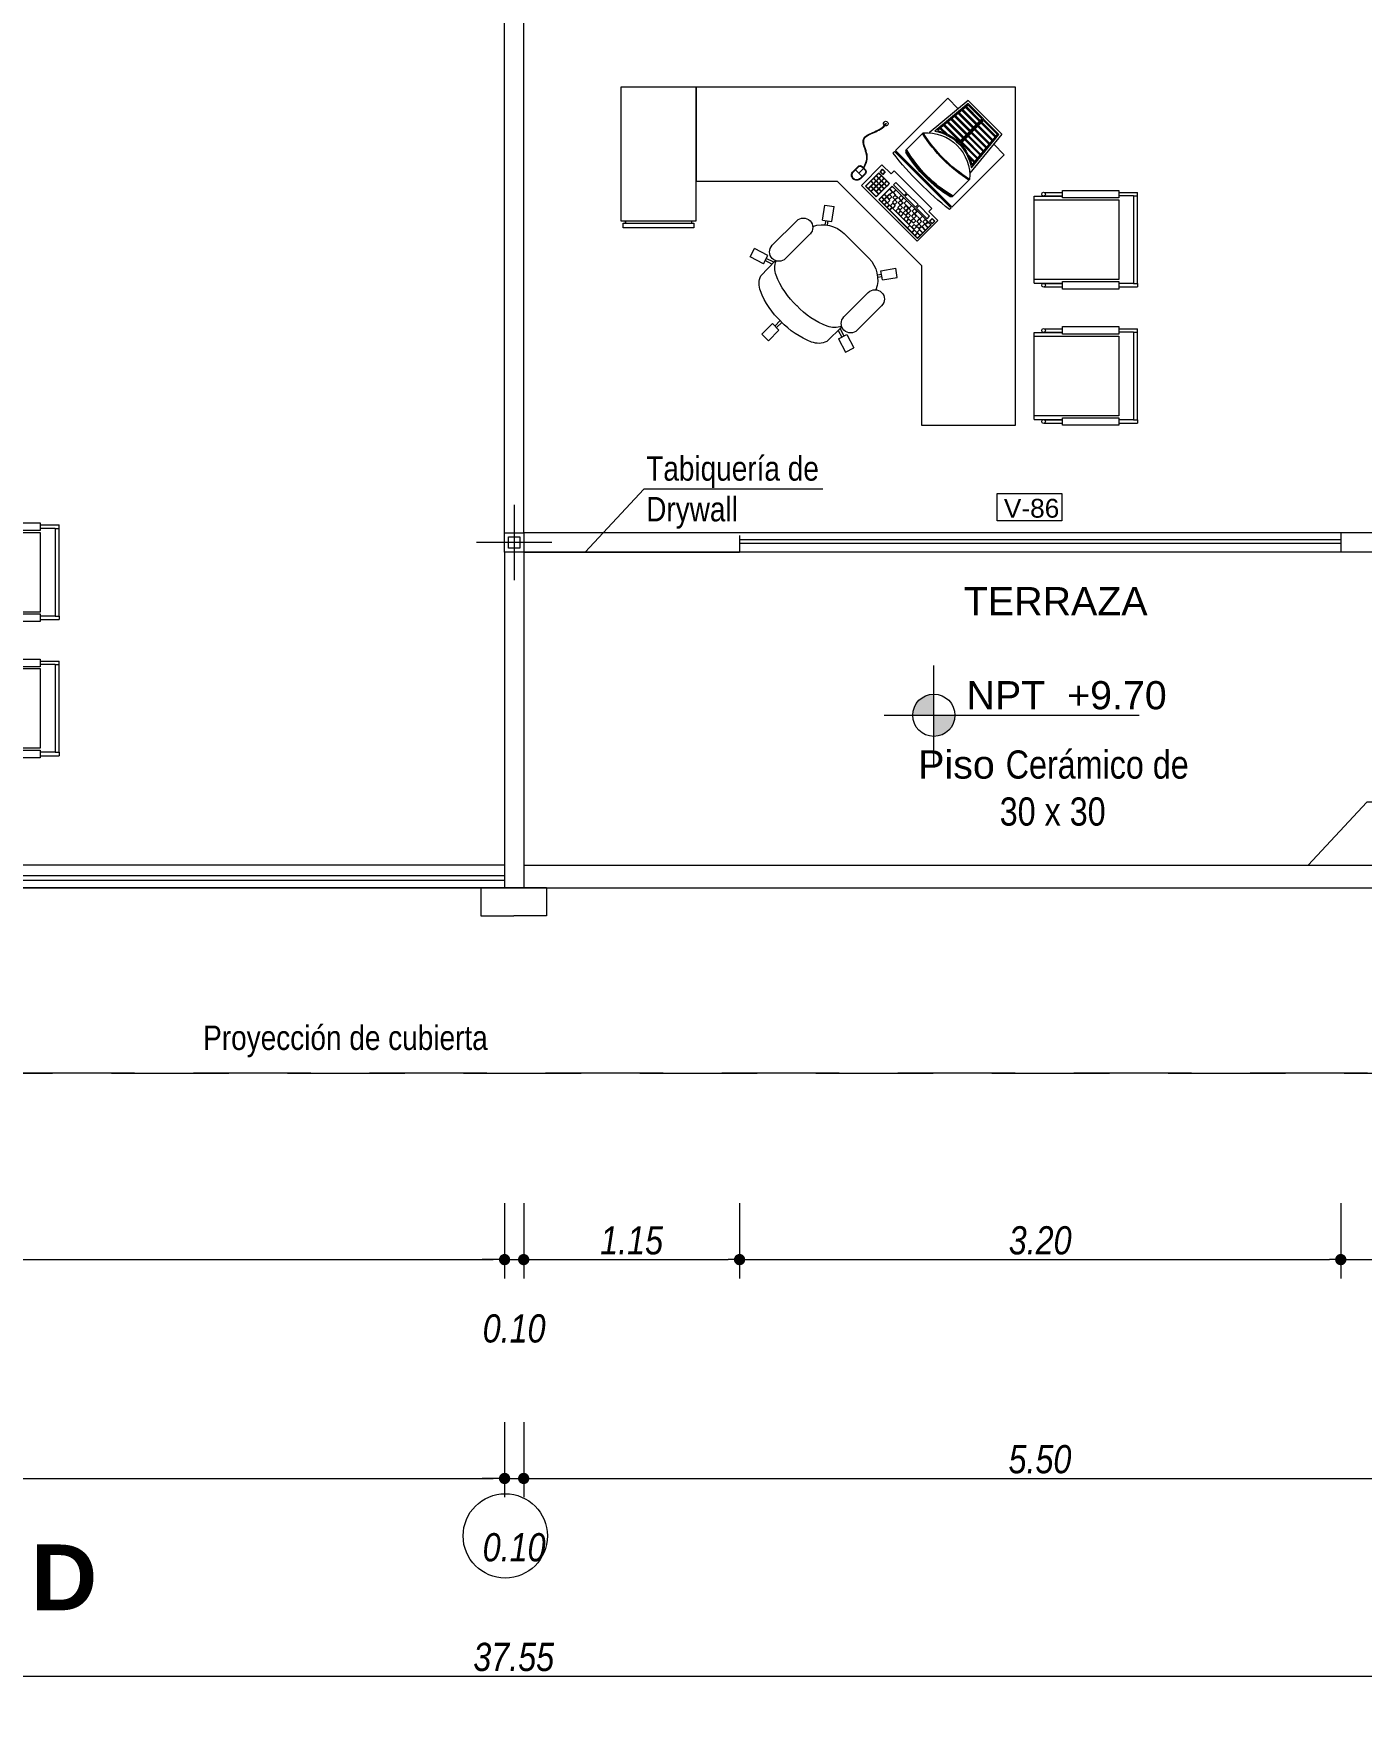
# Model space of a CAD drawing. Header units: inches. Extents: x 140 to 978, y -82 to 38.
# Drawn here: x 864.53 to 871.59, y -17.69 to -8.73 of the extents above; entities that cross this region are included whole.
import ezdxf

# ---------------------------------------------------------------- set-up
doc = ezdxf.new("R2010")
doc.units = ezdxf.units.IN
doc.header["$MEASUREMENT"] = 0
doc.linetypes.add('DASHED2', pattern=[0.375, 0.25, -0.125])
doc.layers.get('0').update_dxf_attribs({"lineweight": 0})
for name, color, linetype, lineweight in [('UNSAAC-COLUMNA', 24, 'Continuous', 0), ('UNSAAC-CORTE ESTRUCTURA', 7, 'Continuous', 70), ('UNSAAC-CORTE MURO', 42, 'Continuous', 35), ('UNSAAC-COTA', 48, 'Continuous', 0), ('UNSAAC-FACHADA(2DO PLANO)', 7, 'Continuous', 30), ('UNSAAC-LINEA 0.00', 251, 'Continuous', 0), ('UNSAAC-LLAMADOS', 88, 'Continuous', 0), ('UNSAAC-MUEBLE', 254, 'Continuous', 0), ('UNSAAC-MURETE', 146, 'Continuous', 20), ('UNSAAC-PROYECCIONES', 38, 'DASHED2', 0), ('UNSAAC-TEXTOS', 250, 'Continuous', 0), ('UNSAAC-VANOS', 24, 'Continuous', 0), ('UNSAAC-VARIOS', 30, 'Continuous', 0)]:
    doc.layers.add(name, color=color, linetype=linetype, lineweight=lineweight)
doc.styles.add('5mm', font='GOTHIC.TTF', dxfattribs={"height": 5})
doc.styles.add('narrow', font='')
doc.styles.get("Standard").update_dxf_attribs({"font": 'arial.ttf'})
doc.styles.get('narrow').set_extended_font_data('Arial Narrow', italic=True)
doc.dimstyles.new('1EN75', dxfattribs={"dimtxt": 0.15, "dimasz": 0.06, "dimexe": 0.1, "dimexo": 0.15, "dimgap": 0.025, "dimtad": 1, "dimzin": 1, "dimdsep": 46, "dimtxsty": 'narrow', "dimblk": 'DOT', "dimcen": 0.1, "dimclrd": 256, "dimclre": 256, "dimclrt": 256, "dimaunit": 1, "dimadec": 3, "dimazin": 0, "dimtfac": 1, "dimtmove": 2, "dimatfit": 3, "dimldrblk": 'ARCHTICK', "dimfxl": 0.3, "dimfxlon": 1, "dimtolj": 1, "dimtzin": 0, "dimlwd": 0, "dimlwe": 0, "dimarcsym": 0})

# ---------------------------------------------------------------- blocks, each defined once
blk = doc.blocks.new('A$C4BD35AAB')
at = {"layer": 'UNSAAC-MUEBLE'}
h = blk.add_hatch(dxfattribs=at)
h.set_pattern_fill('PLAST', color=256, scale=0.1, angle=135, style=0)
edge = h.paths.add_edge_path()
edge.add_line((-0.1786, 1.93), (-0.2522, 2.0036))
edge.add_line((-0.2522, 2.0036), (-0.4155, 1.8685))
edge.add_ellipse((-0.4725, 1.6275), major_axis=(0.1751, -0.1751), ratio=1, start_angle=91.40639, end_angle=121.69239, ccw=False)
edge.add_line((-0.3018, 1.8068), (-0.1786, 1.93))
h = blk.add_hatch(dxfattribs=at)
h.set_pattern_fill('PLAST', color=256, scale=0.1, angle=135, style=0)
edge = h.paths.add_edge_path()
edge.add_line((-0.17, 1.9214), (-0.0964, 1.8478))
edge.add_line((-0.0964, 1.8478), (-0.2315, 1.6845))
edge.add_ellipse((-0.4725, 1.6275), major_axis=(0.1751, -0.1751), ratio=1, start_angle=58.30761, end_angle=88.59361)
edge.add_line((-0.2932, 1.7982), (-0.17, 1.9214))
for p, q in [((-1.7889, 2.65), (-1.7889, 2.75)), ((-1.7707, 2.75), (-1.7889, 2.75)), ((-1.7707, 2.75), (-1.3043, 2.75)), ((-1.7707, 2.7289), (-1.7707, 2.75)), ((-1.3043, 2.7289), (-1.7707, 2.7289)), ((-1.7707, 2.7289), (-1.7707, 2.65)), ((-1.3043, 2.7289), (-1.3043, 2.75)), ((-1.3043, 2.75), (-1.2861, 2.75)), ((-1.3043, 2.7289), (-1.3043, 2.65)), ((-1.2861, 2.65), (-1.2861, 2.75)), ((-1.0639, 2.65), (-1.0639, 2.75)), ((-1.0457, 2.75), (-1.0639, 2.75)), ((-1.0457, 2.75), (-0.5793, 2.75)), ((-1.0457, 2.7289), (-1.0457, 2.75)), ((-0.5793, 2.7289), (-1.0457, 2.7289)), ((-1.0457, 2.7289), (-1.0457, 2.65)), ((-0.5793, 2.7289), (-0.5793, 2.75)), ((-0.5793, 2.75), (-0.5611, 2.75)), ((-0.5793, 2.7289), (-0.5793, 2.65)), ((-0.5611, 2.65), (-0.5611, 2.75)), ((-1.7596, 2.65), (-1.8, 2.65)), ((-1.8, 2.65), (-1.8, 2.35)), ((-1.7596, 2.35), (-1.7596, 2.65)), ((-1.3255, 2.65), (-1.7495, 2.65)), ((-1.7495, 2.65), (-1.7495, 2.2)), ((-1.3255, 2.2), (-1.3255, 2.65)), ((-1.275, 2.65), (-1.3154, 2.65)), ((-1.3154, 2.65), (-1.3154, 2.35)), ((-1.275, 2.35), (-1.275, 2.65)), ((-1.0346, 2.65), (-1.075, 2.65)), ((-1.075, 2.65), (-1.075, 2.35)), ((-1.0346, 2.35), (-1.0346, 2.65)), ((-0.6005, 2.65), (-1.0245, 2.65)), ((-1.0245, 2.65), (-1.0245, 2.2)), ((-0.6005, 2.2), (-0.6005, 2.65)), ((-0.55, 2.65), (-0.5904, 2.65)), ((-0.5904, 2.65), (-0.5904, 2.35)), ((-0.55, 2.35), (-0.55, 2.65)), ((-1.8, 2.35), (-1.7596, 2.35)), ((-1.7889, 2.2524), (-1.7889, 2.35)), ((-1.7707, 2.2524), (-1.7707, 2.35)), ((-1.7687, 2.2), (-1.7687, 2.35)), ((-1.3154, 2.35), (-1.275, 2.35)), ((-1.3063, 2.2), (-1.3063, 2.35)), ((-1.3043, 2.2524), (-1.3043, 2.35)), ((-1.2861, 2.2524), (-1.2861, 2.35)), ((-1.075, 2.35), (-1.0346, 2.35)), ((-1.0639, 2.2524), (-1.0639, 2.35)), ((-1.0457, 2.2524), (-1.0457, 2.35)), ((-1.0437, 2.2), (-1.0437, 2.35)), ((-0.5904, 2.35), (-0.55, 2.35)), ((-0.5813, 2.2), (-0.5813, 2.35)), ((-0.5793, 2.2524), (-0.5793, 2.35)), ((-0.5611, 2.2524), (-0.5611, 2.35)), ((-1.7687, 2.2), (-1.7495, 2.2)), ((-1.7495, 2.2), (-1.3255, 2.2)), ((-1.3255, 2.2), (-1.3063, 2.2)), ((-1.0437, 2.2), (-1.0245, 2.2)), ((-1.0245, 2.2), (-0.6005, 2.2)), ((-0.6005, 2.2), (-0.5813, 2.2)), ((-0.251, 2.0282), (-0.4586, 1.8565)), ((-0.0718, 1.849), (-0.251, 2.0282)), ((-0.1786, 1.93), (-0.3018, 1.8068)), ((-0.17, 1.93), (-0.3017, 1.7983)), ((-0.17, 1.9214), (-0.2932, 1.7982)), ((-0.4914, 1.8561), (-0.584, 1.7635)), ((-0.0718, 1.849), (-0.2435, 1.6414)), ((-0.584, 1.7635), (-0.584, 1.7529)), ((-0.7106, 1.6864), (-0.8205, 1.5765)), ((-0.8051, 1.5791), (-0.7338, 1.6504)), ((-0.7627, 1.6201), (-0.7754, 1.6074)), ((-0.7415, 1.5989), (-0.7627, 1.6201)), ((-0.7486, 1.6342), (-0.7613, 1.6216)), ((-0.7613, 1.6216), (-0.7429, 1.6032)), ((-0.7302, 1.6158), (-0.7486, 1.6342)), ((-0.7338, 1.649), (-0.7472, 1.6357)), ((-0.7472, 1.6357), (-0.7316, 1.6201)), ((-0.7302, 1.6158), (-0.7429, 1.6032)), ((-0.7338, 1.6504), (-0.5273, 1.444)), ((-0.7183, 1.6335), (-0.7338, 1.649)), ((-0.7316, 1.6201), (-0.7183, 1.6335)), ((-0.7302, 1.6187), (-0.7168, 1.6321)), ((-0.7302, 1.6187), (-0.7175, 1.606)), ((-0.7277, 1.6565), (-0.7142, 1.6701)), ((-0.7136, 1.6424), (-0.7277, 1.6565)), ((-0.7142, 1.6686), (-0.7263, 1.6565)), ((-0.7263, 1.6565), (-0.7136, 1.6438)), ((-0.7175, 1.606), (-0.7041, 1.6193)), ((-0.7041, 1.6193), (-0.7168, 1.6321)), ((-0.7142, 1.6701), (-0.7001, 1.6559)), ((-0.7015, 1.6559), (-0.7142, 1.6686)), ((-0.7136, 1.6438), (-0.7015, 1.6559)), ((-0.7001, 1.6559), (-0.7136, 1.6424)), ((-0.6625, 1.6383), (-0.7106, 1.6864)), ((-0.7009, 1.6297), (-0.6873, 1.6432)), ((-0.6443, 1.5731), (-0.7009, 1.6297)), ((-0.6873, 1.6432), (-0.6308, 1.5866)), ((-0.6463, 1.6545), (-0.6625, 1.6383)), ((-0.4455, 1.4537), (-0.6463, 1.6545)), ((-0.5235, 1.2795), (-0.8205, 1.5765)), ((-0.5987, 1.3727), (-0.8051, 1.5791)), ((-0.791, 1.5919), (-0.8037, 1.5791)), ((-0.8037, 1.5791), (-0.791, 1.5664)), ((-0.7783, 1.5791), (-0.791, 1.5919)), ((-0.791, 1.5664), (-0.7783, 1.5791)), ((-0.7768, 1.606), (-0.7896, 1.5933)), ((-0.7896, 1.5933), (-0.7726, 1.5763)), ((-0.7768, 1.5777), (-0.7896, 1.565)), ((-0.7896, 1.565), (-0.774, 1.5494)), ((-0.7599, 1.589), (-0.7768, 1.606)), ((-0.7613, 1.5622), (-0.7768, 1.5777)), ((-0.7754, 1.6074), (-0.7542, 1.5862)), ((-0.774, 1.5494), (-0.7613, 1.5622)), ((-0.7726, 1.5763), (-0.7599, 1.589)), ((-0.7599, 1.5607), (-0.7726, 1.548)), ((-0.7726, 1.548), (-0.6552, 1.4306)), ((-0.6425, 1.4434), (-0.7599, 1.5607)), ((-0.7443, 1.5735), (-0.757, 1.5607)), ((-0.757, 1.5607), (-0.7443, 1.548)), ((-0.7542, 1.5862), (-0.7415, 1.5989)), ((-0.7401, 1.5975), (-0.7528, 1.5848)), ((-0.7528, 1.5848), (-0.7401, 1.5721)), ((-0.75, 1.5254), (-0.7372, 1.5381)), ((-0.7316, 1.5607), (-0.7443, 1.5735)), ((-0.7443, 1.548), (-0.7316, 1.5607)), ((-0.7274, 1.5848), (-0.7401, 1.5975)), ((-0.7401, 1.5721), (-0.7274, 1.5848)), ((-0.716, 1.5452), (-0.7288, 1.5325)), ((-0.7288, 1.5325), (-0.716, 1.5197)), ((-0.7147, 1.6003), (-0.7273, 1.5876)), ((-0.7273, 1.5876), (-0.7146, 1.5749)), ((-0.7118, 1.5692), (-0.7245, 1.5565)), ((-0.7245, 1.5565), (-0.7118, 1.5438)), ((-0.7033, 1.5325), (-0.716, 1.5452)), ((-0.716, 1.5197), (-0.7033, 1.5325)), ((-0.7019, 1.5876), (-0.7147, 1.6003)), ((-0.7019, 1.5876), (-0.7146, 1.5749)), ((-0.7019, 1.531), (-0.7146, 1.5183)), ((-0.6991, 1.5565), (-0.7118, 1.5692)), ((-0.7118, 1.5438), (-0.6991, 1.5565)), ((-0.7019, 1.5904), (-0.6886, 1.6038)), ((-0.7019, 1.5904), (-0.6892, 1.5777)), ((-0.6892, 1.5183), (-0.7019, 1.531)), ((-0.6864, 1.572), (-0.6991, 1.5593)), ((-0.6991, 1.5593), (-0.6863, 1.5466)), ((-0.6835, 1.5409), (-0.6962, 1.5282)), ((-0.6962, 1.5282), (-0.6835, 1.5155)), ((-0.6878, 1.5763), (-0.6751, 1.5635)), ((-0.6737, 1.5593), (-0.6864, 1.572)), ((-0.6737, 1.5593), (-0.6863, 1.5466)), ((-0.6708, 1.5282), (-0.6835, 1.5409)), ((-0.6835, 1.5155), (-0.6708, 1.5282)), ((-0.6694, 1.5268), (-0.6821, 1.5141)), ((-0.6751, 1.5635), (-0.6617, 1.5769)), ((-0.6736, 1.5621), (-0.6603, 1.5755)), ((-0.6736, 1.5621), (-0.6609, 1.5494)), ((-0.6581, 1.5437), (-0.6708, 1.531)), ((-0.6708, 1.531), (-0.6581, 1.5183)), ((-0.6567, 1.514), (-0.6694, 1.5268)), ((-0.6609, 1.5494), (-0.6475, 1.5628)), ((-0.6475, 1.5628), (-0.6603, 1.5755)), ((-0.6454, 1.531), (-0.6581, 1.5437)), ((-0.6454, 1.531), (-0.6581, 1.5183)), ((-0.644, 1.5296), (-0.6566, 1.5169)), ((-0.6454, 1.5338), (-0.632, 1.5472)), ((-0.6454, 1.5338), (-0.6326, 1.5211)), ((-0.6308, 1.5866), (-0.6443, 1.5731)), ((-0.6312, 1.5169), (-0.644, 1.5296)), ((-0.5828, 1.5116), (-0.6393, 1.5681)), ((-0.6258, 1.5817), (-0.5692, 1.5251)), ((-0.3365, 1.516), (-0.2439, 1.6086)), ((-1.0266, 1.3917), (-1.014, 1.4707)), ((-1.014, 1.4707), (-0.9647, 1.4629)), ((-0.9772, 1.3839), (-0.9647, 1.4629)), ((-0.7146, 1.5183), (-0.7019, 1.5056)), ((-0.7019, 1.5056), (-0.6892, 1.5183)), ((-0.6736, 1.5028), (-0.6863, 1.49)), ((-0.6863, 1.49), (-0.6736, 1.4773)), ((-0.6821, 1.5141), (-0.6694, 1.5013)), ((-0.6609, 1.49), (-0.6736, 1.5028)), ((-0.6736, 1.4773), (-0.6609, 1.49)), ((-0.6595, 1.4886), (-0.6722, 1.4759)), ((-0.6722, 1.4759), (-0.6595, 1.4632)), ((-0.6694, 1.5013), (-0.6567, 1.514)), ((-0.6467, 1.4759), (-0.6595, 1.4886)), ((-0.6595, 1.4632), (-0.6467, 1.4759)), ((-0.6566, 1.5169), (-0.6439, 1.5042)), ((-0.6552, 1.4306), (-0.6425, 1.4434)), ((-0.6411, 1.4985), (-0.6538, 1.4858)), ((-0.6538, 1.4858), (-0.6411, 1.4731)), ((-0.6411, 1.4419), (-0.6538, 1.4292)), ((-0.6312, 1.5169), (-0.6439, 1.5042)), ((-0.6312, 1.4603), (-0.6439, 1.4476)), ((-0.6439, 1.4476), (-0.6312, 1.4349)), ((-0.6284, 1.4858), (-0.6411, 1.4985)), ((-0.6411, 1.4731), (-0.6284, 1.4858)), ((-0.6284, 1.4292), (-0.6411, 1.4419)), ((-0.6312, 1.5197), (-0.6185, 1.507)), ((-0.6185, 1.4476), (-0.6312, 1.4603)), ((-0.6312, 1.4349), (-0.6185, 1.4476)), ((-0.6157, 1.5013), (-0.6284, 1.4886)), ((-0.6284, 1.4886), (-0.6156, 1.4759)), ((-0.6128, 1.4702), (-0.6255, 1.4575)), ((-0.6255, 1.4575), (-0.6128, 1.4448)), ((-0.6185, 1.507), (-0.6051, 1.5203)), ((-0.6029, 1.4886), (-0.6157, 1.5013)), ((-0.6029, 1.4886), (-0.6156, 1.4759)), ((-0.6001, 1.4575), (-0.6128, 1.4702)), ((-0.6128, 1.4448), (-0.6001, 1.4575)), ((-0.5896, 1.5048), (-0.6029, 1.4914)), ((-0.6029, 1.4914), (-0.5902, 1.4787)), ((-0.5874, 1.473), (-0.6001, 1.4603)), ((-0.6001, 1.4603), (-0.5873, 1.4476)), ((-0.5273, 1.444), (-0.5987, 1.3727)), ((-0.5845, 1.4419), (-0.5972, 1.4292)), ((-0.5902, 1.4787), (-0.5768, 1.4921)), ((-0.5768, 1.4921), (-0.5896, 1.5048)), ((-0.5747, 1.4603), (-0.5874, 1.473)), ((-0.5747, 1.4603), (-0.5873, 1.4476)), ((-0.5718, 1.4292), (-0.5845, 1.4419)), ((-0.5212, 1.4501), (-0.5778, 1.5066)), ((-0.5747, 1.4631), (-0.5619, 1.4504)), ((-0.5592, 1.4447), (-0.5718, 1.432)), ((-0.5643, 1.5201), (-0.5077, 1.4636)), ((-0.5619, 1.4504), (-0.5485, 1.4638)), ((-0.5471, 1.4624), (-0.5605, 1.449)), ((-0.5605, 1.449), (-0.5421, 1.4306)), ((-0.5436, 1.4291), (-0.5592, 1.4447)), ((-0.5287, 1.444), (-0.5471, 1.4624)), ((-0.5421, 1.4306), (-0.5287, 1.444)), ((-0.5077, 1.4636), (-0.5212, 1.4501)), ((-0.4617, 1.4375), (-0.4455, 1.4537)), ((-0.4136, 1.3894), (-0.4617, 1.4375)), ((-0.3365, 1.516), (-0.3471, 1.516)), ((-1.1639, 1.3874), (-1.2938, 1.2575)), ((-1.0266, 1.3917), (-0.9772, 1.3839)), ((-1.0117, 1.3662), (-1.0078, 1.3888)), ((-0.9992, 1.3647), (-0.9959, 1.3869)), ((-0.6538, 1.4292), (-0.6411, 1.4165)), ((-0.6411, 1.4165), (-0.6284, 1.4292)), ((-0.6269, 1.4278), (-0.6397, 1.4151)), ((-0.6397, 1.4151), (-0.6269, 1.4023)), ((-0.6142, 1.4151), (-0.6269, 1.4278)), ((-0.6269, 1.4023), (-0.6142, 1.4151)), ((-0.6128, 1.4137), (-0.6255, 1.4009)), ((-0.6255, 1.4009), (-0.6128, 1.3882)), ((-0.6029, 1.432), (-0.6156, 1.4193)), ((-0.6156, 1.4193), (-0.5987, 1.4023)), ((-0.6001, 1.4009), (-0.6128, 1.4137)), ((-0.6128, 1.3882), (-0.6001, 1.4009)), ((-0.5987, 1.3995), (-0.6114, 1.3868)), ((-0.6114, 1.3868), (-0.5987, 1.3741)), ((-0.5859, 1.4151), (-0.6029, 1.432)), ((-0.5987, 1.4023), (-0.5859, 1.4151)), ((-0.5859, 1.3868), (-0.5987, 1.3995)), ((-0.5987, 1.3741), (-0.5859, 1.3868)), ((-0.5972, 1.4292), (-0.5845, 1.4165)), ((-0.5845, 1.4137), (-0.5972, 1.4009)), ((-0.5972, 1.4009), (-0.5845, 1.3882)), ((-0.5845, 1.3585), (-0.5132, 1.4298)), ((-0.5845, 1.4165), (-0.5718, 1.4292)), ((-0.5718, 1.4009), (-0.5845, 1.4137)), ((-0.5845, 1.3882), (-0.5718, 1.4009)), ((-0.5279, 1.3019), (-0.5845, 1.3585)), ((-0.569, 1.4292), (-0.5831, 1.4151)), ((-0.5831, 1.4151), (-0.5704, 1.4023)), ((-0.5704, 1.3712), (-0.5831, 1.3585)), ((-0.5831, 1.3585), (-0.5562, 1.3316)), ((-0.5718, 1.432), (-0.569, 1.4292)), ((-0.5704, 1.4023), (-0.5436, 1.4291)), ((-0.5435, 1.3444), (-0.5704, 1.3712)), ((-0.5562, 1.3854), (-0.569, 1.3727)), ((-0.569, 1.3727), (-0.5562, 1.3599)), ((-0.5435, 1.3727), (-0.5562, 1.3854)), ((-0.5562, 1.3599), (-0.5435, 1.3727)), ((-0.5562, 1.3316), (-0.5435, 1.3444)), ((-0.5421, 1.3995), (-0.5548, 1.3868)), ((-0.5548, 1.3868), (-0.5421, 1.3741)), ((-0.5421, 1.3712), (-0.5548, 1.3585)), ((-0.5548, 1.3585), (-0.5421, 1.3458)), ((-0.5294, 1.3868), (-0.5421, 1.3995)), ((-0.5421, 1.3741), (-0.5294, 1.3868)), ((-0.5294, 1.3585), (-0.5421, 1.3712)), ((-0.5421, 1.3458), (-0.5294, 1.3585)), ((-0.528, 1.4136), (-0.5407, 1.4009)), ((-0.5407, 1.4009), (-0.5279, 1.3882)), ((-0.528, 1.3853), (-0.5407, 1.3727)), ((-0.5407, 1.3727), (-0.5279, 1.3599)), ((-0.5279, 1.3571), (-0.5407, 1.3444)), ((-0.5407, 1.3444), (-0.5279, 1.3316)), ((-0.5153, 1.4009), (-0.528, 1.4136)), ((-0.5152, 1.3726), (-0.528, 1.3853)), ((-0.5279, 1.3882), (-0.5153, 1.4009)), ((-0.4566, 1.3733), (-0.5279, 1.3019)), ((-0.5279, 1.3599), (-0.5152, 1.3726)), ((-0.5152, 1.3444), (-0.5279, 1.3571)), ((-0.5279, 1.3316), (-0.5152, 1.3444)), ((-0.5132, 1.4284), (-0.5266, 1.415)), ((-0.5266, 1.415), (-0.5138, 1.4023)), ((-0.5139, 1.3995), (-0.5265, 1.3868)), ((-0.5265, 1.3868), (-0.5138, 1.3741)), ((-0.5138, 1.3712), (-0.5265, 1.3585)), ((-0.5265, 1.3585), (-0.5138, 1.3458)), ((-0.5235, 1.2795), (-0.4136, 1.3894)), ((-0.5011, 1.3867), (-0.5139, 1.3995)), ((-0.5138, 1.4023), (-0.5005, 1.4157)), ((-0.5138, 1.3741), (-0.5011, 1.3867)), ((-0.5011, 1.3585), (-0.5138, 1.3712)), ((-0.5138, 1.3458), (-0.5011, 1.3585)), ((-0.5132, 1.4298), (-0.4566, 1.3733)), ((-0.5005, 1.4157), (-0.5132, 1.4284)), ((-0.4991, 1.4143), (-0.5124, 1.4009)), ((-0.5124, 1.4009), (-0.4997, 1.3882)), ((-0.4997, 1.3853), (-0.5124, 1.3727)), ((-0.5124, 1.3727), (-0.4997, 1.3599)), ((-0.4997, 1.3571), (-0.5124, 1.3444)), ((-0.5124, 1.3444), (-0.4997, 1.3316)), ((-0.4997, 1.3882), (-0.4863, 1.4015)), ((-0.487, 1.3726), (-0.4997, 1.3853)), ((-0.4997, 1.3599), (-0.487, 1.3726)), ((-0.487, 1.3443), (-0.4997, 1.3571)), ((-0.4997, 1.3316), (-0.487, 1.3443)), ((-0.4863, 1.4015), (-0.4991, 1.4143)), ((-0.4849, 1.4001), (-0.4983, 1.3868)), ((-0.4983, 1.3868), (-0.4856, 1.374)), ((-0.4856, 1.3712), (-0.4982, 1.3585)), ((-0.4982, 1.3585), (-0.4855, 1.3458)), ((-0.4856, 1.374), (-0.4722, 1.3874)), ((-0.4728, 1.3585), (-0.4856, 1.3712)), ((-0.4855, 1.3458), (-0.4728, 1.3585)), ((-0.4722, 1.3874), (-0.4849, 1.4001)), ((-0.4708, 1.386), (-0.4841, 1.3726)), ((-0.4841, 1.3726), (-0.4714, 1.3599)), ((-0.4714, 1.3599), (-0.458, 1.3733)), ((-0.458, 1.3733), (-0.4708, 1.386)), ((-0.4647, 1.3935), (-0.4512, 1.407)), ((-0.4505, 1.3794), (-0.4647, 1.3935)), ((-0.4512, 1.4056), (-0.4633, 1.3935)), ((-0.4633, 1.3935), (-0.4505, 1.3808)), ((-0.4512, 1.407), (-0.437, 1.3929)), ((-0.4384, 1.3929), (-0.4512, 1.4056)), ((-0.437, 1.3929), (-0.4505, 1.3794)), ((-0.4505, 1.3808), (-0.4384, 1.3929)), ((-1.0931, 1.3167), (-1.2231, 1.1868)), ((-0.8453, 1.254), (-0.9107, 1.3194)), ((-0.5421, 1.343), (-0.5548, 1.3302)), ((-0.5548, 1.3302), (-0.5421, 1.3175)), ((-0.5294, 1.3302), (-0.5421, 1.343)), ((-0.5421, 1.3175), (-0.5294, 1.3302)), ((-0.5138, 1.343), (-0.5407, 1.3161)), ((-0.5407, 1.3161), (-0.5279, 1.3034)), ((-0.5279, 1.3034), (-0.5011, 1.3302)), ((-0.5011, 1.3302), (-0.5138, 1.343)), ((-0.4755, 1.2833), (-0.4401, 1.2479)), ((-0.433, 1.2903), (-0.4578, 1.2656)), ((-1.4112, 1.1954), (-1.3882, 1.2398)), ((-1.3401, 1.1587), (-1.4112, 1.1954)), ((-1.3172, 1.2031), (-1.3882, 1.2398)), ((-1.3546, 1.0953), (-1.2769, 1.1757)), ((-1.3401, 1.1587), (-1.3172, 1.2031)), ((-1.2959, 1.1561), (-1.3312, 1.1759)), ((-1.2855, 1.1668), (-1.3257, 1.1866)), ((-0.8453, 1.254), (-0.7799, 1.1886)), ((-0.7347, 1.1002), (-0.7125, 1.1034)), ((-0.7332, 1.0877), (-0.7106, 1.0916)), ((-0.7155, 1.1222), (-0.6364, 1.1347)), ((-0.7076, 1.0728), (-0.7155, 1.1222)), ((-0.7076, 1.0728), (-0.6286, 1.0853)), ((-0.6286, 1.0853), (-0.6364, 1.1347)), ((-0.7826, 1.0062), (-0.9126, 0.8763)), ((-0.7119, 0.9355), (-0.8418, 0.8056)), ((-1.2937, 0.8411), (-1.3503, 0.7846)), ((-1.2583, 0.8058), (-1.2937, 0.8411)), ((-1.2521, 0.8566), (-1.2803, 0.8277)), ((-1.2421, 0.8467), (-1.2718, 0.8192)), ((-1.0041, 0.7448), (-0.9237, 0.8225)), ((-0.9326, 0.8138), (-0.9128, 0.7737)), ((-1.3149, 0.7492), (-1.3503, 0.7846)), ((-1.2583, 0.8058), (-1.3149, 0.7492)), ((-0.9433, 0.8035), (-0.9234, 0.7682)), ((-0.9407, 0.7592), (-0.8963, 0.7822)), ((-0.9407, 0.7592), (-0.904, 0.6882)), ((-0.8963, 0.7822), (-0.8596, 0.7111)), ((-0.904, 0.6882), (-0.8596, 0.7111))]:
    blk.add_line(p, q, dxfattribs=at)
for points in [[(-1.7697, 2.25), (-1.7727, 2.2571), (-1.7798, 2.26), (-1.7869, 2.2571), (-1.7899, 2.25), (-1.7869, 2.2429), (-1.7798, 2.24), (-1.7727, 2.2429)], [(-1.2851, 2.25), (-1.2881, 2.2571), (-1.2952, 2.26), (-1.3023, 2.2571), (-1.3053, 2.25), (-1.3023, 2.2429), (-1.2952, 2.24), (-1.2881, 2.2429)], [(-1.0447, 2.25), (-1.0477, 2.2571), (-1.0548, 2.26), (-1.0619, 2.2571), (-1.0649, 2.25), (-1.0619, 2.2429), (-1.0548, 2.24), (-1.0477, 2.2429)], [(-0.5601, 2.25), (-0.5631, 2.2571), (-0.5702, 2.26), (-0.5773, 2.2571), (-0.5803, 2.25), (-0.5773, 2.2429), (-0.5702, 2.24), (-0.5631, 2.2429)], [(-1.8, 2.1), (0, 2.1), (0, 0.4), (-0.5, 0.4), (-0.5, 1.15), (-0.95, 1.6), (-1.8, 1.6)], [(-0.6343, 1.7574), (-0.6387, 1.753), (-0.347, 1.4613), (-0.3426, 1.4657)], [(-0.7142, 1.6701), (-0.7001, 1.6559), (-0.7136, 1.6424), (-0.7277, 1.6565)], [(-0.6873, 1.6432), (-0.6308, 1.5866), (-0.6443, 1.5731), (-0.7009, 1.6297)], [(-0.6258, 1.5817), (-0.5692, 1.5251), (-0.5828, 1.5116), (-0.6393, 1.5681)], [(-0.5643, 1.5201), (-0.5077, 1.4636), (-0.5212, 1.4501), (-0.5778, 1.5066)], [(-0.4512, 1.407), (-0.4647, 1.3935), (-0.4505, 1.3794), (-0.437, 1.3929)], [(0, 0), (-0.7125, 0), (-0.7125, 0.4), (0, 0.4)]]:
    blk.add_lwpolyline(points, close=True, dxfattribs=at)
for points in [[(-0.3042, 1.9842), (-0.3603, 2.0402), (-0.6387, 1.7618), (-0.3382, 1.4613), (-0.0598, 1.7397), (-0.1158, 1.7958)], [(-0.7125, 0.375), (-0.725, 0.375), (-0.725, 0.3875), (-0.75, 0.3875), (-0.75, 0.0125), (-0.725, 0.0125), (-0.725, 0.025), (-0.7125, 0.025), (-0.725, 0.025), (-0.725, 0.375)]]:
    blk.add_lwpolyline(points, dxfattribs=at)
for points in [[(-0.0882, 1.8482), (-0.2349, 1.6709, 0.311933), (-0.4291, 1.8651), (-0.2518, 2.0118)], [(-0.3514, 1.448), (-0.3426, 1.4569), (-0.6431, 1.7574), (-0.652, 1.7486, 0.058824)], [(-0.4489, 1.2355), (-0.4224, 1.262, 0.414214), (-0.4224, 1.2833), (-0.4401, 1.3009, 0.414214), (-0.4613, 1.3009), (-0.4878, 1.2744, 0.414214), (-0.4878, 1.2355, 0.414214)], [(-0.4507, 1.2373), (-0.4242, 1.2638, 0.414214), (-0.4242, 1.2815), (-0.4419, 1.2992, 0.414214), (-0.4595, 1.2992), (-0.4861, 1.2727, 0.414214), (-0.4861, 1.2373), (-0.4861, 1.2373, 0.414214)]]:
    blk.add_lwpolyline(points, format="xyb", close=True, dxfattribs=at)
for points in [[(-0.3018, 1.8068, 0.132922), (-0.4155, 1.8685), (-0.2522, 2.0036), (-0.1786, 1.93)], [(-0.17, 1.9214), (-0.0964, 1.8478), (-0.2315, 1.6845, 0.132922), (-0.2932, 1.7982, 0.132922)]]:
    blk.add_lwpolyline(points, format="xyb", dxfattribs=at)
for centre, radius, start, end in [((0.1823, 2.2823), 0.8027, 212.40743, 237.59257), ((-0.4725, 1.6275), 0.2293, 355.26708, 94.73292), ((0.1823, 2.2823), 0.7972, 212.31962, 237.68038), ((0.7711, 2.8711), 1.8125, 218.26708, 231.73292), ((0.027, 2.127), 0.7109, 210.74997, 239.25003), ((0.027, 2.127), 0.7164, 211.47738, 238.52262), ((0.027, 2.127), 0.7055, 210.63714, 239.36286), ((-1.1285, 1.3521), 0.05, 315, 135), ((-1.025, 1.2052), 0.1615, 45, 109.45997), ((-0.1947, 1.4104), 0.0125, 220.23316, 208.67219), ((-0.1947, 1.4104), 0.00125, 298.185, 117.83821), ((-1.2584, 1.2222), 0.05, 135, 315), ((-1.1775, 1.1359), 0.1028, 158.07023, 201.33232), ((-0.8942, 1.0744), 0.1615, 340.54003, 45), ((-1.2612, 1.0522), 0.1028, 155.23695, 201.33232), ((-0.8631, 1.2567), 0.4397, 201.0946, 226.94474), ((-0.9468, 1.173), 0.4397, 201.0946, 226.94474), ((-0.7473, 0.9709), 0.05, 315, 135), ((-0.8426, 1.2363), 0.4397, 223.05526, 248.9054), ((-0.9263, 1.1526), 0.4397, 223.05526, 248.9054), ((-0.9635, 0.9219), 0.1028, 248.66768, 291.92977), ((-0.8772, 0.841), 0.05, 135, 315), ((-1.0472, 0.8381), 0.1028, 248.66768, 294.76305)]:
    blk.add_arc(centre, radius, start, end, dxfattribs=at)
for points, knots in [([(-0.4322, 1.2931), (-0.4109, 1.3032), (-0.391, 1.3125), (-0.3434, 1.3099), (-0.3151, 1.2928), (-0.2776, 1.2915), (-0.2658, 1.298), (-0.246, 1.3338), (-0.2375, 1.36), (-0.2167, 1.394), (-0.2074, 1.405), (-0.1953, 1.4115)], [0.0013459, 0.0013459, 0.0013459, 0.0013459, 0.0647907, 0.0647907, 0.1377245, 0.1377245, 0.1829994, 0.1829994, 0.2282742, 0.2282742, 0.255035, 0.255035, 0.255035, 0.255035]), ([(-0.4303, 1.2912), (-0.41, 1.3009), (-0.3899, 1.3103), (-0.3446, 1.307), (-0.3182, 1.2918), (-0.2799, 1.2883), (-0.2662, 1.2938), (-0.2456, 1.3279), (-0.2373, 1.3536), (-0.217, 1.3897), (-0.2072, 1.4023), (-0.1941, 1.4093)], [0.0004291, 0.0004291, 0.0004291, 0.0004291, 0.0659933, 0.0659933, 0.1346539, 0.1346539, 0.1797392, 0.1797392, 0.2248245, 0.2248245, 0.255035, 0.255035, 0.255035, 0.255035])]:
    blk.add_open_spline(points, degree=3, knots=knots, dxfattribs=at)
blk = doc.blocks.new('npt')
at = {"layer": 'UNSAAC-TEXTOS'}
h = blk.add_hatch(color=0, dxfattribs=at)
h.dxf.hatch_style = 1
h.paths.add_polyline_path([(0.0522, 0), (0, 0), (0, -0.0522, 0.414214)])
h.paths.add_polyline_path([(0, 0.0522, 0.414214), (-0.0522, 0), (0, 0)])
at = {"layer": 'UNSAAC-TEXTOS', "color": 0}
for p, q in [((0, -0.1228), (0, 0.1228)), ((-0.1228, 0), (0.507, 0))]:
    blk.add_line(p, q, dxfattribs=at)
blk.add_circle((0, 0), 0.0522, dxfattribs=at)
blk = doc.blocks.new('npty')
at = {"layer": 'UNSAAC-TEXTOS', "xscale": 2.154779168756153, "yscale": 2.154779168756153, "zscale": 2.154779168756153}
blk.add_blockref('npt', (1323.1564, 5.4911), dxfattribs=at)
at = {"layer": 'UNSAAC-TEXTOS', "insert": (1323.3305, 5.6729), "char_height": 0.15, "width": 1.063871, "attachment_point": 1, "style": '5mm'}
blk.add_mtext('{\\fArial|b0|i0|c0|p34;NPT  +9.70}', dxfattribs=at)
blk = doc.blocks.new('_Dot')
at = {"color": 0, "linetype": 'ByBlock', "lineweight": -2}
blk.add_line((-0.5, 0), (-1, 0), dxfattribs=at)
at = {"color": 0, "linetype": 'ByBlock', "const_width": 0.5}
blk.add_lwpolyline([(-0.25, 0, 1), (0.25, 0, 1)], format="xyb", close=True, dxfattribs=at)
blk = doc.blocks.new('*D229')
at = {"layer": 'Defpoints', "color": 0, "transparency": 16777216}
for p in [(861.4569, -15.8478), (867.0369, -15.8478), (867.0369, -18.7578)]:
    blk.add_point(p, dxfattribs=at)
at = {"layer": 'UNSAAC-COTA', "lineweight": 0, "transparency": 16777216}
for p, q in [((861.4569, -18.4578), (861.4569, -18.8578)), ((867.0369, -18.4578), (867.0369, -18.8578)), ((861.5169, -18.7578), (866.9769, -18.7578))]:
    blk.add_line(p, q, dxfattribs=at)
at = {"layer": 'UNSAAC-COTA', "lineweight": 0, "transparency": 16777216, "xscale": 0.06, "yscale": 0.06, "zscale": 0.06, "rotation": 180}
blk.add_blockref('_Dot', (861.4569, -18.7578), dxfattribs=at)
at = {"layer": 'UNSAAC-COTA', "lineweight": 0, "transparency": 16777216, "xscale": 0.06, "yscale": 0.06, "zscale": 0.06}
blk.add_blockref('_Dot', (867.0369, -18.7578), dxfattribs=at)
at = {"layer": 'UNSAAC-COTA', "transparency": 16777216, "insert": (864.2469, -18.6563), "char_height": 0.15, "attachment_point": 5, "style": 'narrow'}
blk.add_mtext('\\A1;5.58', dxfattribs=at)
blk = doc.blocks.new('_ArchTick')
at = {"layer": 'UNSAAC-FACHADA(2DO PLANO)', "color": 0, "const_width": 0.15}
blk.add_lwpolyline([(-0.5, -0.5), (0.5, 0.5)], dxfattribs=at)
blk = doc.blocks.new('*D230')
at = {"layer": 'Defpoints', "color": 0, "transparency": 16777216}
for p in [(867.0369, -15.8478), (872.6269, -15.8478), (872.6269, -18.7578)]:
    blk.add_point(p, dxfattribs=at)
at = {"layer": 'UNSAAC-COTA', "lineweight": 0, "transparency": 16777216}
for p, q in [((867.0369, -18.4578), (867.0369, -18.8578)), ((872.6269, -18.4578), (872.6269, -18.8578)), ((867.0969, -18.7578), (872.5669, -18.7578))]:
    blk.add_line(p, q, dxfattribs=at)
at = {"layer": 'UNSAAC-COTA', "lineweight": 0, "transparency": 16777216, "xscale": 0.06, "yscale": 0.06, "zscale": 0.06, "rotation": 180}
blk.add_blockref('_Dot', (867.0369, -18.7578), dxfattribs=at)
at = {"layer": 'UNSAAC-COTA', "lineweight": 0, "transparency": 16777216, "xscale": 0.06, "yscale": 0.06, "zscale": 0.06}
blk.add_blockref('_Dot', (872.6269, -18.7578), dxfattribs=at)
at = {"layer": 'UNSAAC-COTA', "transparency": 16777216, "insert": (869.8319, -18.6563), "char_height": 0.15, "attachment_point": 5, "style": 'narrow'}
blk.add_mtext('\\A1;5.59', dxfattribs=at)
blk = doc.blocks.new('*D298')
at = {"layer": 'Defpoints', "color": 0, "transparency": 16777216}
for p in [(848.3069, -13.2759), (885.8569, -13.2759), (885.8569, -17.4717)]:
    blk.add_point(p, dxfattribs=at)
at = {"layer": 'UNSAAC-COTA', "lineweight": 0, "transparency": 16777216}
for p, q in [((848.3069, -17.1717), (848.3069, -17.5717)), ((885.8569, -17.1717), (885.8569, -17.5717)), ((848.3669, -17.4717), (885.7969, -17.4717))]:
    blk.add_line(p, q, dxfattribs=at)
at = {"layer": 'UNSAAC-COTA', "lineweight": 0, "transparency": 16777216, "xscale": 0.06, "yscale": 0.06, "zscale": 0.06, "rotation": 180}
blk.add_blockref('_Dot', (848.3069, -17.4717), dxfattribs=at)
at = {"layer": 'UNSAAC-COTA', "lineweight": 0, "transparency": 16777216, "xscale": 0.06, "yscale": 0.06, "zscale": 0.06}
blk.add_blockref('_Dot', (885.8569, -17.4717), dxfattribs=at)
at = {"layer": 'UNSAAC-COTA', "transparency": 16777216, "insert": (867.0819, -17.3701), "char_height": 0.15, "attachment_point": 5, "style": 'narrow'}
blk.add_mtext('\\A1;37.55', dxfattribs=at)
blk = doc.blocks.new('*D304')
at = {"layer": 'Defpoints', "color": 0, "transparency": 16777216}
for p in [(861.5327, -11.7714), (867.0334, -11.7851), (867.0334, -16.4194)]:
    blk.add_point(p, dxfattribs=at)
at = {"layer": 'UNSAAC-COTA', "lineweight": 0, "transparency": 16777216}
for p, q in [((861.5327, -16.1194), (861.5327, -16.5194)), ((867.0334, -16.1194), (867.0334, -16.5194)), ((861.5927, -16.4194), (866.9734, -16.4194))]:
    blk.add_line(p, q, dxfattribs=at)
at = {"layer": 'UNSAAC-COTA', "lineweight": 0, "transparency": 16777216, "xscale": 0.06, "yscale": 0.06, "zscale": 0.06, "rotation": 180}
blk.add_blockref('_Dot', (861.5327, -16.4194), dxfattribs=at)
at = {"layer": 'UNSAAC-COTA', "lineweight": 0, "transparency": 16777216, "xscale": 0.06, "yscale": 0.06, "zscale": 0.06}
blk.add_blockref('_Dot', (867.0334, -16.4194), dxfattribs=at)
at = {"layer": 'UNSAAC-COTA', "transparency": 16777216, "insert": (864.283, -16.3178), "char_height": 0.15, "attachment_point": 5, "style": 'narrow'}
blk.add_mtext('\\A1;5.50', dxfattribs=at)
blk = doc.blocks.new('*D305')
at = {"layer": 'Defpoints', "color": 0, "transparency": 16777216}
for p in [(867.0334, -11.7851), (867.135, -11.7851), (867.135, -16.4194)]:
    blk.add_point(p, dxfattribs=at)
at = {"layer": 'UNSAAC-COTA', "lineweight": 0, "transparency": 16777216}
for p, q in [((867.0334, -16.1194), (867.0334, -16.5194)), ((867.135, -16.1194), (867.135, -16.5194)), ((866.9734, -16.4194), (866.9134, -16.4194)), ((867.0334, -16.4194), (867.135, -16.4194)), ((867.195, -16.4194), (867.255, -16.4194))]:
    blk.add_line(p, q, dxfattribs=at)
at = {"layer": 'UNSAAC-COTA', "lineweight": 0, "transparency": 16777216, "xscale": 0.06, "yscale": 0.06, "zscale": 0.06}
blk.add_blockref('_Dot', (867.0334, -16.4194), dxfattribs=at)
at = {"layer": 'UNSAAC-COTA', "lineweight": 0, "transparency": 16777216, "xscale": 0.06, "yscale": 0.06, "zscale": 0.06, "rotation": 180}
blk.add_blockref('_Dot', (867.135, -16.4194), dxfattribs=at)
at = {"layer": 'UNSAAC-COTA', "transparency": 16777216, "insert": (867.0842, -16.7866), "char_height": 0.15, "attachment_point": 5, "style": 'narrow'}
blk.add_mtext('\\A1;0.10', dxfattribs=at)
blk = doc.blocks.new('*D306')
at = {"layer": 'Defpoints', "color": 0, "transparency": 16777216}
for p in [(867.135, -11.7851), (872.6311, -11.7851), (872.6311, -16.4194)]:
    blk.add_point(p, dxfattribs=at)
at = {"layer": 'UNSAAC-COTA', "lineweight": 0, "transparency": 16777216}
for p, q in [((867.135, -16.1194), (867.135, -16.5194)), ((872.6311, -16.1194), (872.6311, -16.5194)), ((867.195, -16.4194), (872.5711, -16.4194))]:
    blk.add_line(p, q, dxfattribs=at)
at = {"layer": 'UNSAAC-COTA', "lineweight": 0, "transparency": 16777216, "xscale": 0.06, "yscale": 0.06, "zscale": 0.06, "rotation": 180}
blk.add_blockref('_Dot', (867.135, -16.4194), dxfattribs=at)
at = {"layer": 'UNSAAC-COTA', "lineweight": 0, "transparency": 16777216, "xscale": 0.06, "yscale": 0.06, "zscale": 0.06}
blk.add_blockref('_Dot', (872.6311, -16.4194), dxfattribs=at)
at = {"layer": 'UNSAAC-COTA', "transparency": 16777216, "insert": (869.883, -16.3178), "char_height": 0.15, "attachment_point": 5, "style": 'narrow'}
blk.add_mtext('\\A1;5.50', dxfattribs=at)
blk = doc.blocks.new('*D408')
at = {"layer": 'Defpoints', "color": 0, "transparency": 16777216}
for p in [(861.5327, -13.2759), (867.0334, -13.2759), (867.0334, -15.2548)]:
    blk.add_point(p, dxfattribs=at)
at = {"layer": 'UNSAAC-COTA', "lineweight": 0, "transparency": 16777216}
for p, q in [((861.5327, -14.9548), (861.5327, -15.3548)), ((867.0334, -14.9548), (867.0334, -15.3548)), ((861.5927, -15.2548), (866.9734, -15.2548))]:
    blk.add_line(p, q, dxfattribs=at)
at = {"layer": 'UNSAAC-COTA', "lineweight": 0, "transparency": 16777216, "xscale": 0.06, "yscale": 0.06, "zscale": 0.06, "rotation": 180}
blk.add_blockref('_Dot', (861.5327, -15.2548), dxfattribs=at)
at = {"layer": 'UNSAAC-COTA', "lineweight": 0, "transparency": 16777216, "xscale": 0.06, "yscale": 0.06, "zscale": 0.06}
blk.add_blockref('_Dot', (867.0334, -15.2548), dxfattribs=at)
at = {"layer": 'UNSAAC-COTA', "transparency": 16777216, "insert": (864.283, -15.1532), "char_height": 0.15, "attachment_point": 5, "style": 'narrow'}
blk.add_mtext('\\A1;5.50', dxfattribs=at)
blk = doc.blocks.new('*D409')
at = {"layer": 'Defpoints', "color": 0, "transparency": 16777216}
for p in [(867.0334, -13.2759), (867.135, -13.2759), (867.135, -15.2548)]:
    blk.add_point(p, dxfattribs=at)
at = {"layer": 'UNSAAC-COTA', "lineweight": 0, "transparency": 16777216}
for p, q in [((867.0334, -14.9548), (867.0334, -15.3548)), ((867.135, -14.9548), (867.135, -15.3548)), ((866.9734, -15.2548), (866.9134, -15.2548)), ((867.0334, -15.2548), (867.135, -15.2548)), ((867.195, -15.2548), (867.255, -15.2548))]:
    blk.add_line(p, q, dxfattribs=at)
at = {"layer": 'UNSAAC-COTA', "lineweight": 0, "transparency": 16777216, "xscale": 0.06, "yscale": 0.06, "zscale": 0.06}
blk.add_blockref('_Dot', (867.0334, -15.2548), dxfattribs=at)
at = {"layer": 'UNSAAC-COTA', "lineweight": 0, "transparency": 16777216, "xscale": 0.06, "yscale": 0.06, "zscale": 0.06, "rotation": 180}
blk.add_blockref('_Dot', (867.135, -15.2548), dxfattribs=at)
at = {"layer": 'UNSAAC-COTA', "transparency": 16777216, "insert": (867.0842, -15.622), "char_height": 0.15, "attachment_point": 5, "style": 'narrow'}
blk.add_mtext('\\A1;0.10', dxfattribs=at)
blk = doc.blocks.new('*D410')
at = {"layer": 'Defpoints', "color": 0, "transparency": 16777216}
for p in [(868.2842, -11.4896), (867.135, -13.2759), (868.2842, -15.2548)]:
    blk.add_point(p, dxfattribs=at)
at = {"layer": 'UNSAAC-COTA', "lineweight": 0, "transparency": 16777216}
for p, q in [((867.135, -14.9548), (867.135, -15.3548)), ((868.2842, -14.9548), (868.2842, -15.3548)), ((867.195, -15.2548), (868.2242, -15.2548))]:
    blk.add_line(p, q, dxfattribs=at)
at = {"layer": 'UNSAAC-COTA', "lineweight": 0, "transparency": 16777216, "xscale": 0.06, "yscale": 0.06, "zscale": 0.06, "rotation": 180}
blk.add_blockref('_Dot', (867.135, -15.2548), dxfattribs=at)
at = {"layer": 'UNSAAC-COTA', "lineweight": 0, "transparency": 16777216, "xscale": 0.06, "yscale": 0.06, "zscale": 0.06}
blk.add_blockref('_Dot', (868.2842, -15.2548), dxfattribs=at)
at = {"layer": 'UNSAAC-COTA', "transparency": 16777216, "insert": (867.7096, -15.1532), "char_height": 0.15, "attachment_point": 5, "style": 'narrow'}
blk.add_mtext('\\A1;1.15', dxfattribs=at)
blk = doc.blocks.new('*D411')
at = {"layer": 'Defpoints', "color": 0, "transparency": 16777216}
for p in [(868.2842, -11.4896), (871.4842, -11.4896), (871.4842, -15.2548)]:
    blk.add_point(p, dxfattribs=at)
at = {"layer": 'UNSAAC-COTA', "lineweight": 0, "transparency": 16777216}
for p, q in [((868.2842, -14.9548), (868.2842, -15.3548)), ((871.4842, -14.9548), (871.4842, -15.3548)), ((868.3442, -15.2548), (871.4242, -15.2548))]:
    blk.add_line(p, q, dxfattribs=at)
at = {"layer": 'UNSAAC-COTA', "lineweight": 0, "transparency": 16777216, "xscale": 0.06, "yscale": 0.06, "zscale": 0.06, "rotation": 180}
blk.add_blockref('_Dot', (868.2842, -15.2548), dxfattribs=at)
at = {"layer": 'UNSAAC-COTA', "lineweight": 0, "transparency": 16777216, "xscale": 0.06, "yscale": 0.06, "zscale": 0.06}
blk.add_blockref('_Dot', (871.4842, -15.2548), dxfattribs=at)
at = {"layer": 'UNSAAC-COTA', "transparency": 16777216, "insert": (869.8842, -15.1532), "char_height": 0.15, "attachment_point": 5, "style": 'narrow'}
blk.add_mtext('\\A1;3.20', dxfattribs=at)
blk = doc.blocks.new('*D412')
at = {"layer": 'Defpoints', "color": 0, "transparency": 16777216}
for p in [(871.4842, -11.4896), (872.6311, -13.2759), (872.6311, -15.2548)]:
    blk.add_point(p, dxfattribs=at)
at = {"layer": 'UNSAAC-COTA', "lineweight": 0, "transparency": 16777216}
for p, q in [((871.4842, -14.9548), (871.4842, -15.3548)), ((872.6311, -14.9548), (872.6311, -15.3548)), ((871.5442, -15.2548), (872.5711, -15.2548))]:
    blk.add_line(p, q, dxfattribs=at)
at = {"layer": 'UNSAAC-COTA', "lineweight": 0, "transparency": 16777216, "xscale": 0.06, "yscale": 0.06, "zscale": 0.06, "rotation": 180}
blk.add_blockref('_Dot', (871.4842, -15.2548), dxfattribs=at)
at = {"layer": 'UNSAAC-COTA', "lineweight": 0, "transparency": 16777216, "xscale": 0.06, "yscale": 0.06, "zscale": 0.06}
blk.add_blockref('_Dot', (872.6311, -15.2548), dxfattribs=at)
at = {"layer": 'UNSAAC-COTA', "transparency": 16777216, "insert": (872.0576, -15.1532), "char_height": 0.15, "attachment_point": 5, "style": 'narrow'}
blk.add_mtext('\\A1;1.15', dxfattribs=at)
blk = doc.blocks.new('columna')
at = {"layer": 'UNSAAC-COLUMNA'}
for p, q in [((0, 0.2), (0, -0.2)), ((0, 0.2), (0, -0.2)), ((0.2, 0), (-0.2, 0)), ((0.2, 0), (-0.2, 0))]:
    blk.add_line(p, q, dxfattribs=at)
for points in [[(-0.0508, 0.0508), (0.0508, 0.0508), (0.0508, -0.0508), (-0.0508, -0.0508)], [(-0.0308, 0.0308), (0.0308, 0.0308), (0.0308, -0.0308), (-0.0308, -0.0308)]]:
    blk.add_lwpolyline(points, close=True, dxfattribs=at)
blk = doc.blocks.new('D')
at = {"layer": 'UNSAAC-COLUMNA'}
blk.add_blockref('columna', (1326.0842, -11.4388), dxfattribs=at)

msp = doc.modelspace()

# ---------------------------------------------------------------- linework, layer by layer
at = {"layer": 'UNSAAC-COTA'}
msp.add_circle((867.0369, -16.725), 0.2242, dxfattribs=at)
at = {"layer": 'UNSAAC-LINEA 0.00', "ltscale": 2.5}
msp.add_lwpolyline([(880.1885, 13.0733), (880.1885, 0.4547), (880.1885, -2.2251), (885.8569, -2.2251), (885.8569, -6.6767), (883.9327, -6.6767), (883.9327, -11.4896), (878.3327, -11.4896), (878.3327, -13.2759), (872.6311, -13.2759), (872.6311, -11.4896), (867.135, -11.4896), (867.135, -13.2759), (861.4311, -13.2759)], dxfattribs=at)
at = {"layer": 'UNSAAC-LLAMADOS', "ltscale": 2.5}
for points in [[(868.7278, -11.1541), (867.7747, -11.1541), (867.4624, -11.4896)], [(872.2672, -12.8204), (871.6231, -12.8204), (871.3107, -13.1559)]]:
    msp.add_lwpolyline(points, dxfattribs=at)
at = {"layer": 'UNSAAC-MURETE'}
for p, q in [((867.0334, -13.1562), (861.5327, -13.1562)), ((848.3069, -13.2759), (885.8569, -13.2759)), ((866.9069, -13.2759), (867.0819, -13.2759)), ((866.9069, -13.2759), (866.9069, -13.4259)), ((867.2569, -13.2759), (867.0819, -13.2759)), ((867.2569, -13.2759), (867.2569, -13.4259)), ((866.9069, -13.4259), (867.0819, -13.4259)), ((867.2569, -13.4259), (867.0819, -13.4259))]:
    msp.add_line(p, q, dxfattribs=at)
msp.add_lwpolyline([(867.135, -13.1559), (872.6311, -13.1559)], dxfattribs=at)
at = {"layer": 'UNSAAC-PROYECCIONES', "ltscale": 2.5}
msp.add_lwpolyline([(880.1885, 13.0733), (880.1885, 0.4547), (880.1885, -2.2251), (885.8569, -2.2251), (885.8569, -6.6767), (883.9327, -6.6767), (883.9327, -11.4896), (878.3327, -11.4896), (878.3327, -13.2759), (872.6311, -13.2759), (872.6311, -11.4896), (867.135, -11.4896), (867.135, -13.2759), (861.4311, -13.2759)], dxfattribs=at)
msp.add_lwpolyline([(880.6885, 2.3558), (880.6885, -1.2114), (886.6267, -1.2114), (886.6267, -14.2622), (849.0027, -14.2622), (849.0027, -7.6505), (847.0683, -7.6505), (847.0683, -2.8751), (847.0683, -7.6505), (849.0027, -7.6505), (849.0027, -14.2622), (886.6267, -14.2622), (886.6267, -1.2114), (880.6885, -1.2114)], close=True, dxfattribs=at)
at = {"layer": 'UNSAAC-TEXTOS'}
msp.add_lwpolyline([(869.6551, -11.1772), (869.9987, -11.1772), (869.9987, -11.3233), (869.6551, -11.3233)], close=True, dxfattribs=at)
at = {"layer": 'UNSAAC-VANOS'}
for p, q in [((868.2842, -11.4219), (871.4842, -11.4219)), ((868.2842, -11.4419), (871.4842, -11.4419)), ((867.0334, -13.213), (861.5327, -13.213)), ((867.0334, -13.2379), (861.5327, -13.2379))]:
    msp.add_line(p, q, dxfattribs=at)
at = {"layer": 'UNSAAC-VARIOS'}
for p, q in [((867.0334, -11.388), (867.0334, -2.3267)), ((867.135, -11.388), (867.135, -2.3267)), ((868.2842, -11.388), (867.135, -11.388)), ((871.4842, -11.388), (868.2842, -11.388)), ((868.2842, -11.4017), (868.2842, -11.4896)), ((872.6311, -11.388), (871.4842, -11.388)), ((871.4842, -11.388), (871.4842, -11.4896)), ((867.0334, -11.4896), (867.0334, -13.2759)), ((867.135, -11.4896), (868.2842, -11.4896)), ((867.135, -11.4896), (867.135, -13.2759)), ((871.4842, -11.4896), (868.2842, -11.4896)), ((872.6311, -11.4896), (871.4842, -11.4896))]:
    msp.add_line(p, q, dxfattribs=at)

# ---------------------------------------------------------------- block references
at = {"layer": 'UNSAAC-CORTE MURO'}
msp.add_blockref('npty', (-453.8383, -17.8492), dxfattribs=at)
at = {"layer": 'UNSAAC-MUEBLE', "xscale": -1, "rotation": 270}
for p in [(867.6528, -9.015), (861.9119, -10.7843)]:
    msp.add_blockref('A$C4BD35AAB', p, dxfattribs=at)
at = {"layer": 'UNSAAC-TEXTOS'}
msp.add_blockref('D', (-459, 0), dxfattribs=at)

# ---------------------------------------------------------------- texts
at = {"layer": 'UNSAAC-CORTE ESTRUCTURA', "insert": (864.8654, -16.7707), "char_height": 0.35, "width": 0.398, "attachment_point": 3, "rotation": 360}
msp.add_mtext('{\\fSwis721 Ex BT|b1|i0|c0|p34;D}', dxfattribs=at)
at = {"layer": 'UNSAAC-LLAMADOS', "char_height": 0.13, "style": 'narrow'}
for s, insert, width, attachment_point in [('{\\fArial Narrow|b0|i0|c0|p34;Tabiquería de Drywall}', (867.7873, -11.3654), 1.152687, 7), ('\\pi0.29327;{\\fArial Narrow|b0|i0|c0|p34;Proyección de cubierta}', (865.1356, -14.0092), 2.083572, 1)]:
    msp.add_mtext(s, dxfattribs=dict(at, insert=insert, width=width, attachment_point=attachment_point))
at = {"layer": 'UNSAAC-TEXTOS', "insert": (869.691, -11.2065), "char_height": 0.1, "attachment_point": 1}
msp.add_mtext_dynamic_manual_height_columns('{\\f@Arial Unicode MS|b0|i0|c0|p34;V-}86', width=0.2, gutter_width=1, heights=[0], dxfattribs=at)
at = {"layer": 'UNSAAC-TEXTOS', "insert": (868.8276, -11.6759), "char_height": 0.15, "width": 2.274485, "attachment_point": 1}
msp.add_mtext('\\pi0.65056;TERRAZA', dxfattribs=at)
at = {"layer": 'UNSAAC-TEXTOS', "insert": (869.1812, -12.5452), "char_height": 0.15, "width": 1.52397, "attachment_point": 1, "style": 'narrow'}
msp.add_mtext('\\pi0.053834;{\\fArial|b0|i0|c204|p34;Piso \\fArial Narrow|b0|i0|c0|p34;Cerámico de \\P\\pi0.48777;30 x 30}', dxfattribs=at)

# ---------------------------------------------------------------- dimensions: what is measured, and where the dimension line sits
at = {"layer": 'UNSAAC-COTA'}
for base, p1, p2, picture, middle in [((868.2842, -15.2548), (867.135, -13.2759), (868.2842, -11.4896), '*D410', (867.7096, -15.1532)), ((871.4842, -15.2548), (868.2842, -11.4896), (871.4842, -11.4896), '*D411', (869.8842, -15.1532)), ((872.6311, -15.2548), (871.4842, -11.4896), (872.6311, -13.2759), '*D412', (872.0576, -15.1532)), ((867.0334, -16.4194), (861.5327, -11.7714), (867.0334, -11.7851), '*D304', (864.283, -16.3178)), ((867.135, -16.4194), (867.0334, -11.7851), (867.135, -11.7851), '*D305', (867.0842, -16.7866)), ((872.6311, -16.4194), (867.135, -11.7851), (872.6311, -11.7851), '*D306', (869.883, -16.3178)), ((885.8569, -17.4717), (848.3069, -13.2759), (885.8569, -13.2759), '*D298', (867.0819, -17.3701)), ((867.0334, -15.2548), (861.5327, -13.2759), (867.0334, -13.2759), '*D408', (864.283, -15.1532)), ((867.135, -15.2548), (867.0334, -13.2759), (867.135, -13.2759), '*D409', (867.0842, -15.622)), ((867.0369, -18.7578), (861.4569, -15.8478), (867.0369, -15.8478), '*D229', (864.2469, -18.6563)), ((872.6269, -18.7578), (867.0369, -15.8478), (872.6269, -15.8478), '*D230', (869.8319, -18.6563))]:
    dim = msp.add_linear_dim(base=base, p1=p1, p2=p2, dimstyle='1EN75', dxfattribs=at)
    dim.commit()
    dim.dimension.update_dxf_attribs({"geometry": picture, "text_midpoint": middle})

doc.saveas('drawing.dxf')
